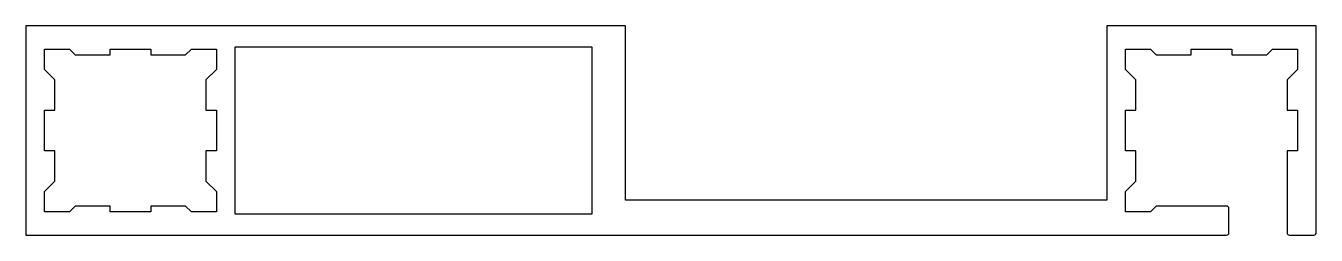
# Model space of a CAD drawing. Extents: x 4108 to 4219, y 740 to 758.
import ezdxf

# ---------------------------------------------------------------- set-up
doc = ezdxf.new("R2010")
doc.units = 0
doc.layers.get('0').update_dxf_attribs({"linetype": 'CONTINUOUS'})

msp = doc.modelspace()

# ---------------------------------------------------------------- linework, layer by layer
for p, q in [((4107.78, 757.56), (4107.78, 739.56)), ((4159.38, 757.56), (4107.78, 757.56)), ((4159.38, 742.56), (4159.38, 757.56)), ((4200.78, 757.56), (4200.78, 742.56)), ((4218.78, 757.56), (4200.78, 757.56)), ((4218.78, 739.76), (4218.78, 757.56)), ((4109.38, 755.56), (4111.53, 755.56)), ((4109.38, 753.81), (4109.38, 755.56)), ((4111.53, 755.56), (4112.03, 755.06)), ((4112.03, 755.06), (4115.03, 755.06)), ((4115.03, 755.56), (4118.53, 755.56)), ((4115.03, 755.06), (4115.03, 755.56)), ((4118.53, 755.56), (4118.53, 755.06)), ((4118.53, 755.06), (4121.53, 755.06)), ((4121.53, 755.06), (4122.03, 755.56)), ((4122.03, 755.56), (4124.18, 755.56)), ((4124.18, 755.56), (4124.18, 753.81)), ((4125.78, 741.36), (4125.78, 755.76)), ((4125.78, 755.76), (4156.48, 755.76)), ((4156.48, 755.76), (4156.48, 741.36)), ((4202.38, 755.56), (4204.53, 755.56)), ((4202.38, 753.81), (4202.38, 755.56)), ((4204.53, 755.56), (4205.03, 755.06)), ((4205.03, 755.06), (4208.03, 755.06)), ((4208.03, 755.56), (4211.53, 755.56)), ((4208.03, 755.06), (4208.03, 755.56)), ((4211.53, 755.56), (4211.53, 755.06)), ((4211.53, 755.06), (4214.53, 755.06)), ((4214.53, 755.06), (4215.03, 755.56)), ((4215.03, 755.56), (4217.18, 755.56)), ((4217.18, 755.56), (4217.18, 753.81)), ((4110.28, 752.91), (4109.38, 753.81)), ((4124.18, 753.81), (4123.28, 752.91)), ((4203.28, 752.91), (4202.38, 753.81)), ((4217.18, 753.81), (4216.28, 752.91)), ((4110.28, 750.31), (4110.28, 752.91)), ((4123.28, 752.91), (4123.28, 750.31)), ((4203.28, 750.31), (4203.28, 752.91)), ((4216.28, 752.91), (4216.28, 750.31)), ((4109.38, 746.81), (4109.38, 750.31)), ((4109.38, 750.31), (4110.28, 750.31)), ((4123.28, 750.31), (4124.18, 750.31)), ((4124.18, 750.31), (4124.18, 746.81)), ((4202.38, 746.81), (4202.38, 750.31)), ((4202.38, 750.31), (4203.28, 750.31)), ((4216.28, 750.31), (4217.18, 750.31)), ((4217.18, 750.31), (4217.18, 746.81)), ((4110.28, 746.81), (4109.38, 746.81)), ((4110.28, 744.21), (4110.28, 746.81)), ((4123.28, 746.81), (4123.28, 744.21)), ((4124.18, 746.81), (4123.28, 746.81)), ((4203.28, 746.81), (4202.38, 746.81)), ((4203.28, 744.21), (4203.28, 746.81)), ((4216.28, 746.81), (4216.28, 739.76)), ((4217.18, 746.81), (4216.28, 746.81)), ((4109.38, 743.31), (4110.28, 744.21)), ((4123.28, 744.21), (4124.18, 743.31)), ((4202.38, 743.31), (4203.28, 744.21)), ((4109.38, 741.56), (4109.38, 743.31)), ((4124.18, 743.31), (4124.18, 741.56)), ((4202.38, 741.56), (4202.38, 743.31)), ((4111.53, 741.56), (4109.38, 741.56)), ((4112.03, 742.06), (4111.53, 741.56)), ((4115.03, 742.06), (4112.03, 742.06)), ((4115.03, 741.56), (4115.03, 742.06)), ((4118.53, 741.56), (4115.03, 741.56)), ((4118.53, 742.06), (4118.53, 741.56)), ((4121.53, 742.06), (4118.53, 742.06)), ((4122.03, 741.56), (4121.53, 742.06)), ((4124.18, 741.56), (4122.03, 741.56)), ((4200.78, 742.56), (4159.38, 742.56)), ((4204.53, 741.56), (4202.38, 741.56)), ((4205.03, 742.06), (4204.53, 741.56)), ((4211.08, 742.06), (4205.03, 742.06)), ((4211.28, 739.76), (4211.28, 741.86)), ((4156.48, 741.36), (4125.78, 741.36)), ((4107.78, 739.56), (4211.08, 739.56)), ((4216.48, 739.56), (4218.58, 739.56))]:
    msp.add_line(p, q)
for centre, start, end in [((4211.08, 741.86), 0, 90), ((4211.08, 739.76), 270, 360), ((4216.48, 739.76), 180, 270), ((4218.58, 739.76), 270, 360)]:
    msp.add_arc(centre, 0.2, start, end)

doc.saveas('drawing.dxf')
